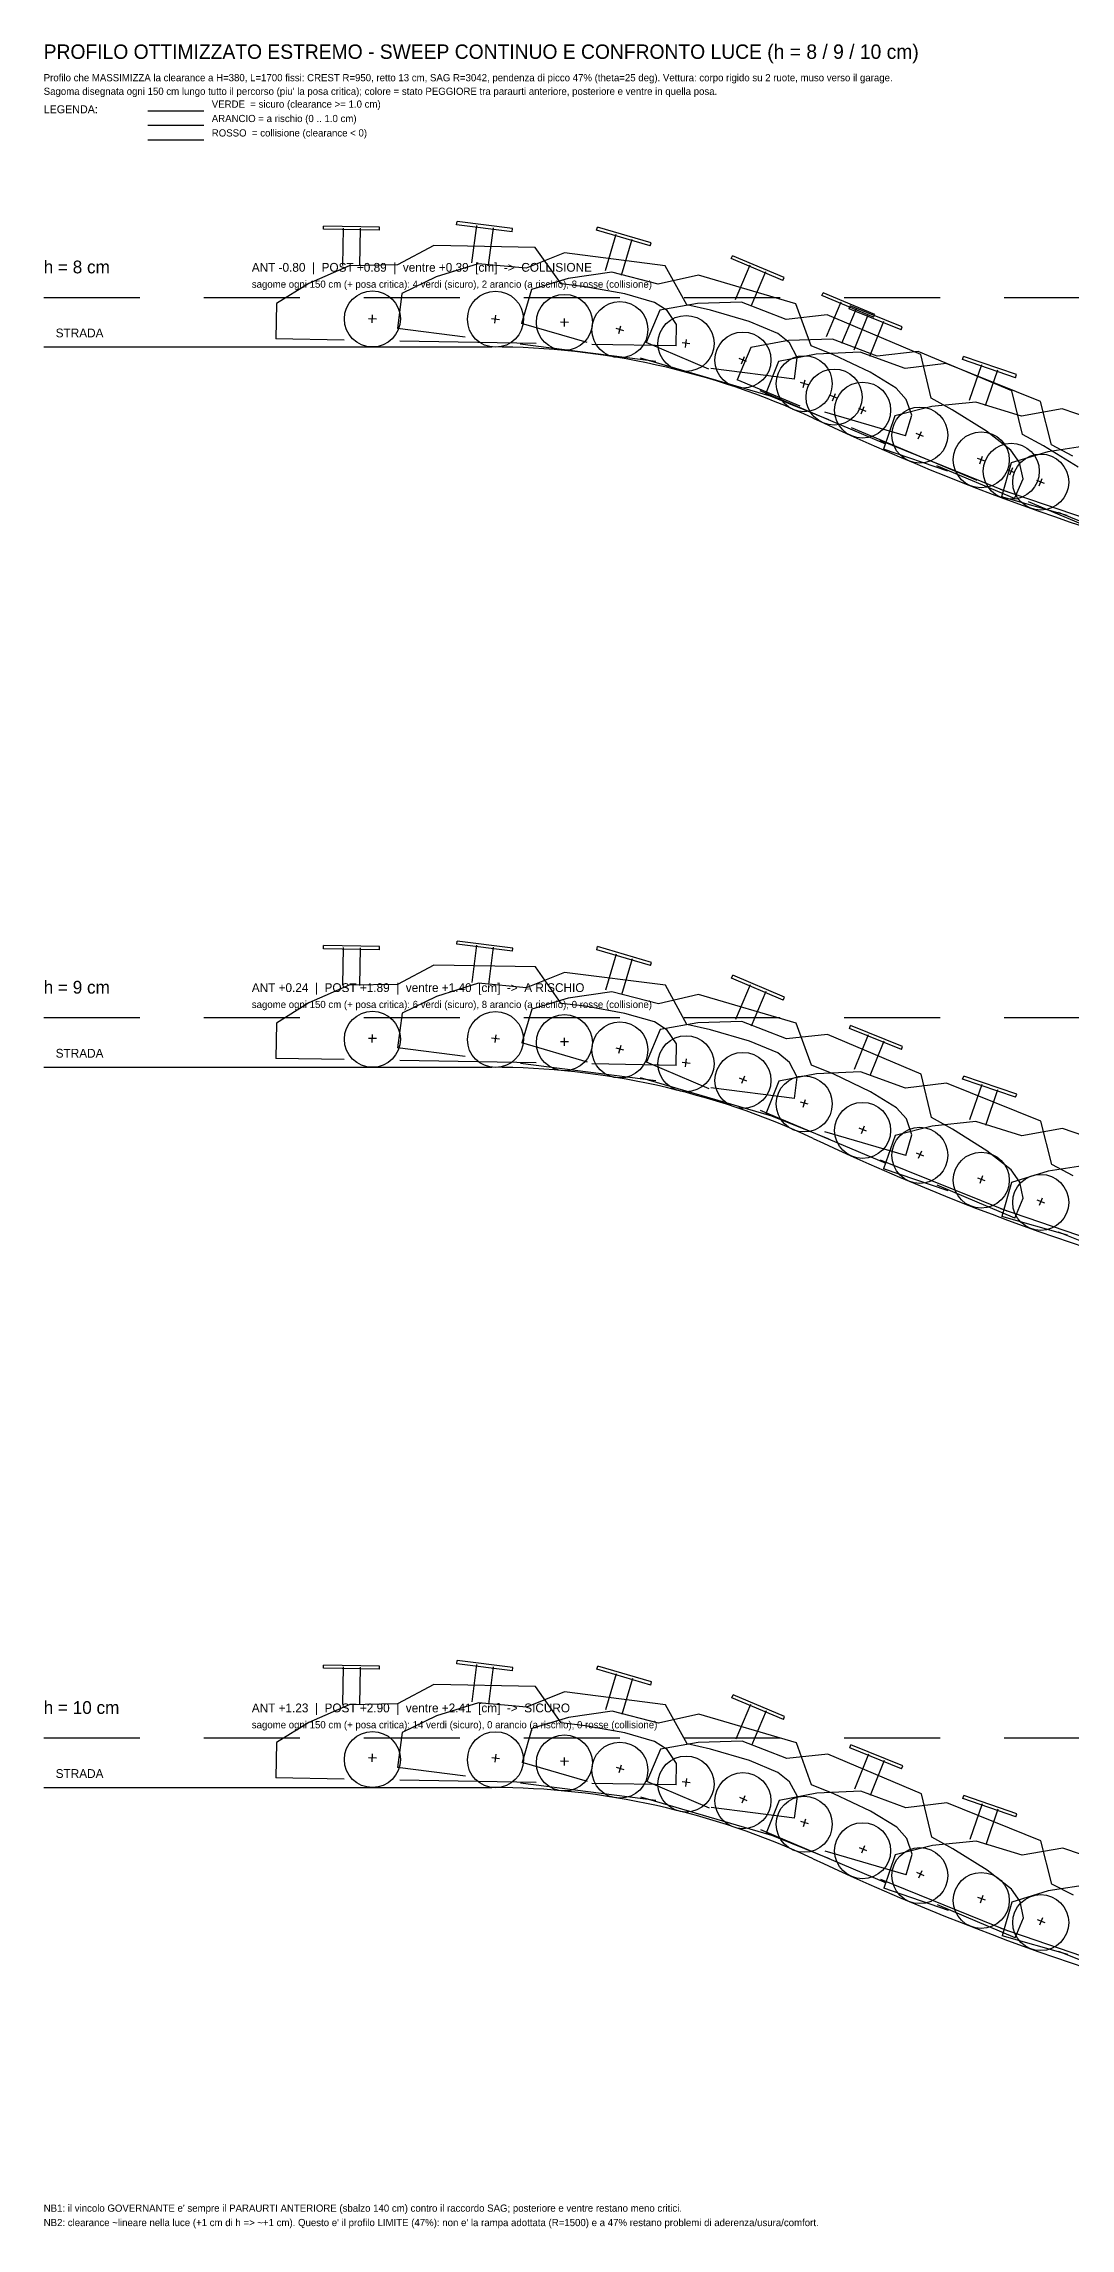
# Model space of a CAD drawing. Header units: centimetres. Extents: x -560 to 2360, y -1971 to 759.
# Drawn here: x -560 to 723, y -1971 to 759 of the extents above; entities that cross this region are included whole.
import ezdxf

# ---------------------------------------------------------------- set-up
doc = ezdxf.new("R2010")
doc.units = ezdxf.units.CM
doc.header["$LTSCALE"] = 10
doc.linetypes.add('DASHED', pattern=[20, 12, -8])
for name, color, linetype in [('CARROZZERIA', 2, 'CONTINUOUS'), ('RAMPA', 3, 'CONTINUOUS'), ('REF', 8, 'DASHED'), ('TESTO', 7, 'CONTINUOUS')]:
    doc.layers.add(name, color=color, linetype=linetype)

msp = doc.modelspace()

# ---------------------------------------------------------------- linework, layer by layer
at = {"layer": 'CARROZZERIA', "color": 90}
for p, q in [((-210.39, 527.1), (-210.32, 531.1)), ((-140.4, 525.85), (-210.39, 527.1)), ((-140.33, 529.85), (-210.32, 531.1)), ((-186.2, 481.66), (-185.36, 528.65)), ((-165.2, 481.29), (-164.36, 528.28)), ((-140.4, 525.85), (-140.33, 529.85)), ((-72.73, 506.65), (-118.17, 482.45)), ((54.24, 504.39), (-72.73, 506.65)), ((86.44, 458.81), (54.24, 504.39)), ((298.96, 490.4), (300.52, 494.08)), ((364.97, 466.77), (300.52, 494.08)), ((-178.2, 481.52), (-228.6, 459.41)), ((-118.17, 482.45), (-178.2, 481.52)), ((363.41, 463.08), (298.96, 490.4)), ((304.42, 439.21), (322.76, 482.48)), ((323.76, 431.02), (342.09, 474.29)), ((363.41, 463.08), (364.97, 466.77)), ((-228.6, 459.41), (-269.06, 434.13)), ((116.38, 455.27), (86.44, 458.81)), ((166.23, 446.39), (116.38, 455.27)), ((203.05, 435.73), (166.23, 446.39)), ((-269.06, 434.13), (-269.84, 390.13)), ((-144.38, 414.91), (-154.38, 415.08)), ((-149.47, 410), (-149.29, 419.99)), ((95.58, 410.64), (85.59, 410.81)), ((90.5, 405.73), (90.67, 415.72)), ((209.8, 426.09), (192.63, 385.58)), ((218.87, 425.45), (203.05, 435.73)), ((256.77, 434.42), (209.8, 426.09)), ((230.56, 408.23), (218.87, 425.45)), ((311.79, 436.09), (256.77, 434.42)), ((367.81, 414.52), (311.79, 436.09)), ((419, 419.98), (367.81, 414.52)), ((535.93, 370.43), (419, 419.98)), ((-184.55, 388.62), (-269.84, 390.13)), ((55.41, 384.35), (-115.16, 387.38)), ((230.08, 381.24), (124.8, 383.11)), ((271.17, 352.29), (192.63, 385.58)), ((230.08, 381.24), (230.56, 408.23)), ((318.26, 361.66), (309.05, 365.56)), ((311.71, 359.01), (315.61, 368.22)), ((548.76, 316.12), (535.93, 370.43)), ((492.15, 258.65), (335.07, 325.21)), ((575.21, 301.65), (548.76, 316.12)), ((618.13, 274.77), (575.21, 301.65)), ((532.68, 265.37), (536.58, 274.57)), ((648.29, 251.13), (618.13, 274.77)), ((539.24, 268.02), (530.03, 271.92)), ((659.12, 235.68), (648.29, 251.13)), ((653, 190.49), (556.05, 231.57)), ((663.54, 215.35), (659.12, 235.68)), ((653, 190.49), (663.54, 215.35)), ((-210.38, -371.9), (-210.3, -367.9)), ((-140.39, -373.15), (-210.38, -371.9)), ((-140.32, -369.15), (-210.3, -367.9)), ((-186.18, -417.34), (-185.34, -370.35)), ((-165.18, -417.71), (-164.35, -370.72)), ((-140.39, -373.15), (-140.32, -369.15)), ((-43.93, -366.22), (-43.42, -362.25)), ((25.51, -375.06), (-43.93, -366.22)), ((26.02, -371.09), (-43.42, -362.25)), ((-24.81, -414.02), (-18.87, -367.39)), ((-3.98, -416.67), (1.96, -370.05)), ((25.51, -375.06), (26.02, -371.09)), ((130.91, -373.13), (132.03, -369.29)), ((198.08, -392.82), (130.91, -373.13)), ((199.2, -388.99), (132.03, -369.29)), ((142.23, -423.35), (155.46, -378.24)), ((-72.72, -392.35), (-118.15, -416.55)), ((54.26, -394.61), (-72.72, -392.35)), ((90.69, -401.51), (42.9, -420.62)), ((86.46, -440.19), (54.26, -394.61)), ((216.68, -417.55), (90.69, -401.51)), ((162.39, -429.25), (175.61, -384.15)), ((198.08, -392.82), (199.2, -388.99)), ((299.35, -408.68), (300.91, -405)), ((363.8, -435.99), (299.35, -408.68)), ((365.36, -432.31), (300.91, -405)), ((-178.18, -417.48), (-228.58, -439.59)), ((-118.15, -416.55), (-178.18, -417.48)), ((-69.38, -431.53), (-112.34, -452.27)), ((-16.88, -415.03), (-69.38, -431.53)), ((42.9, -420.62), (-16.88, -415.03)), ((95.46, -433.6), (49.76, -447.29)), ((149.91, -425.6), (95.46, -433.6)), ((208.05, -440.56), (149.91, -425.6)), ((258.27, -429.23), (208.05, -440.56)), ((243.73, -466.36), (216.68, -417.55)), ((380.14, -464.96), (258.27, -429.23)), ((304.81, -459.87), (323.15, -416.6)), ((324.15, -468.06), (342.48, -424.79)), ((363.8, -435.99), (365.36, -432.31)), ((-228.58, -439.59), (-269.04, -464.87)), ((-112.34, -452.27), (-117.9, -495.91)), ((49.76, -447.29), (37.38, -489.52)), ((116.4, -443.73), (86.46, -440.19)), ((166.25, -452.61), (116.4, -443.73)), ((203.06, -463.27), (166.25, -452.61)), ((218.88, -473.55), (203.06, -463.27)), ((312.18, -462.99), (257.16, -464.66)), ((368.2, -484.56), (312.18, -462.99)), ((-269.04, -464.87), (-269.82, -508.87)), ((-144.36, -484.09), (-154.36, -483.92)), ((-149.45, -489), (-149.27, -479.01)), ((9.51, -484.92), (-0.41, -483.66)), ((3.92, -489.25), (5.18, -479.33)), ((119.23, -513.52), (37.38, -489.52)), ((95.6, -488.36), (85.6, -488.19)), ((90.51, -493.27), (90.69, -483.28)), ((210.19, -472.99), (193.02, -513.5)), ((257.16, -464.66), (210.19, -472.99)), ((230.58, -490.77), (218.88, -473.55)), ((230.1, -517.76), (230.58, -490.77)), ((273.11, -473.12), (243.73, -466.36)), ((321.7, -487.37), (273.11, -473.12)), ((357.14, -501.97), (321.7, -487.37)), ((419.39, -479.1), (368.2, -484.56)), ((399.14, -517.43), (380.14, -464.96)), ((536.32, -528.65), (419.39, -479.1)), ((-184.53, -510.38), (-269.82, -508.87)), ((-33.29, -506.69), (-117.9, -495.91)), ((55.43, -514.65), (-115.15, -511.62)), ((204.79, -537), (35.56, -515.46)), ((230.1, -517.76), (124.82, -515.89)), ((164.93, -498.78), (155.33, -495.96)), ((158.72, -502.17), (161.54, -492.57)), ((271.56, -546.79), (193.02, -513.5)), ((247.58, -515.24), (237.67, -513.97)), ((241.99, -519.56), (243.26, -509.64)), ((371.75, -513.91), (357.14, -501.97)), ((381.5, -532.29), (371.75, -513.91)), ((427.08, -528.75), (399.14, -517.43)), ((349.54, -581.04), (185.83, -533.04)), ((378.09, -559.07), (273.64, -545.77)), ((318.65, -537.42), (309.44, -533.51)), ((312.1, -540.07), (316, -530.86)), ((378.09, -559.07), (381.5, -532.29)), ((472.81, -550.49), (427.08, -528.75)), ((549.15, -582.96), (536.32, -528.65)), ((395.23, -566.3), (385.64, -563.49)), ((389.03, -569.7), (391.84, -560.1)), ((505.51, -570.5), (472.81, -550.49)), ((518.05, -584.6), (505.51, -570.5)), ((492.54, -640.43), (335.46, -573.86)), ((524.78, -604.29), (518.05, -584.6)), ((575.6, -597.43), (549.15, -582.96)), ((618.52, -624.3), (575.6, -597.43)), ((517.18, -630.2), (416.13, -600.57)), ((517.18, -630.2), (524.78, -604.29)), ((539.63, -631.06), (530.42, -627.16)), ((533.07, -633.71), (536.97, -624.5)), ((648.68, -647.95), (618.52, -624.3)), ((659.51, -663.4), (648.68, -647.95)), ((653.39, -708.59), (556.44, -667.51)), ((663.93, -683.73), (659.51, -663.4)), ((653.39, -708.59), (663.93, -683.73)), ((-210.36, -1270.9), (-210.29, -1266.9)), ((-140.37, -1272.15), (-210.36, -1270.9)), ((-140.3, -1268.15), (-210.29, -1266.9)), ((-186.16, -1316.34), (-185.33, -1269.35)), ((-165.17, -1316.71), (-164.33, -1269.72)), ((-140.37, -1272.15), (-140.3, -1268.15)), ((-43.8, -1265.23), (-43.3, -1261.26)), ((25.64, -1274.07), (-43.8, -1265.23)), ((26.14, -1270.1), (-43.3, -1261.26)), ((-24.69, -1313.03), (-18.75, -1266.4)), ((-3.85, -1315.68), (2.08, -1269.05)), ((25.64, -1274.07), (26.14, -1270.1)), ((131.19, -1272.17), (132.31, -1268.33)), ((198.36, -1291.87), (131.19, -1272.17)), ((199.48, -1288.03), (132.31, -1268.33)), ((142.52, -1322.39), (155.74, -1277.28)), ((-72.7, -1291.35), (-118.14, -1315.55)), ((54.28, -1293.61), (-72.7, -1291.35)), ((90.82, -1300.51), (43.02, -1319.63)), ((86.47, -1339.19), (54.28, -1293.61)), ((216.8, -1316.56), (90.82, -1300.51)), ((162.67, -1328.29), (175.89, -1283.19)), ((198.36, -1291.87), (199.48, -1288.03)), ((299.74, -1307.76), (301.3, -1304.08)), ((364.19, -1335.07), (299.74, -1307.76)), ((365.75, -1331.39), (301.3, -1304.08)), ((-178.16, -1316.48), (-228.56, -1338.59)), ((-118.14, -1315.55), (-178.16, -1316.48)), ((-69.25, -1330.54), (-112.22, -1351.27)), ((-16.75, -1314.04), (-69.25, -1330.54)), ((43.02, -1319.63), (-16.75, -1314.04)), ((95.74, -1332.64), (50.04, -1346.33)), ((150.19, -1324.64), (95.74, -1332.64)), ((208.33, -1339.6), (150.19, -1324.64)), ((258.55, -1328.27), (208.33, -1339.6)), ((243.85, -1365.37), (216.8, -1316.56)), ((380.42, -1364), (258.55, -1328.27)), ((305.2, -1358.95), (323.54, -1315.67)), ((324.54, -1367.14), (342.87, -1323.87)), ((364.19, -1335.07), (365.75, -1331.39)), ((-269.02, -1363.87), (-269.8, -1407.87)), ((-228.56, -1338.59), (-269.02, -1363.87)), ((-112.22, -1351.27), (-117.78, -1394.92)), ((50.04, -1346.33), (37.66, -1388.56)), ((116.42, -1342.73), (86.47, -1339.19)), ((166.27, -1351.61), (116.42, -1342.73)), ((203.08, -1362.27), (166.27, -1351.61)), ((218.9, -1372.55), (203.08, -1362.27)), ((257.56, -1363.74), (210.58, -1372.07)), ((312.57, -1362.07), (257.56, -1363.74)), ((368.59, -1383.64), (312.57, -1362.07)), ((399.42, -1416.47), (380.42, -1364)), ((-144.34, -1383.09), (-154.34, -1382.92)), ((-149.43, -1388.01), (-149.25, -1378.01)), ((9.63, -1383.93), (-0.29, -1382.66)), ((4.04, -1388.26), (5.31, -1378.34)), ((119.52, -1412.56), (37.66, -1388.56)), ((95.62, -1387.36), (85.62, -1387.19)), ((90.53, -1392.27), (90.71, -1382.28)), ((159, -1401.21), (161.82, -1391.61)), ((210.58, -1372.07), (193.41, -1412.58)), ((230.6, -1389.77), (218.9, -1372.55)), ((230.12, -1416.76), (230.6, -1389.77)), ((273.24, -1372.13), (243.85, -1365.37)), ((321.82, -1386.38), (273.24, -1372.13)), ((357.26, -1400.98), (321.82, -1386.38)), ((419.78, -1378.18), (368.59, -1383.64)), ((536.71, -1427.73), (419.78, -1378.18)), ((447.03, -1370.53), (448.52, -1366.82)), ((511.93, -1396.75), (447.03, -1370.53)), ((513.43, -1393.04), (448.52, -1366.82)), ((453.35, -1421.61), (470.95, -1378.04)), ((472.82, -1429.48), (490.43, -1385.9)), ((-184.52, -1409.38), (-269.8, -1407.87)), ((-33.16, -1405.7), (-117.78, -1394.92)), ((55.45, -1413.65), (-115.13, -1410.62)), ((204.92, -1436.01), (35.69, -1414.46)), ((230.12, -1416.76), (124.83, -1414.89)), ((165.21, -1397.82), (155.61, -1395)), ((271.95, -1445.87), (193.41, -1412.58)), ((247.71, -1414.24), (237.79, -1412.98)), ((242.12, -1418.57), (243.38, -1408.65)), ((371.87, -1412.92), (357.26, -1400.98)), ((381.63, -1431.3), (371.87, -1412.92)), ((427.37, -1427.79), (399.42, -1416.47)), ((511.93, -1396.75), (513.43, -1393.04)), ((349.82, -1480.08), (186.11, -1432.08)), ((378.22, -1458.08), (273.76, -1444.78)), ((319.04, -1436.5), (309.83, -1432.59)), ((312.49, -1439.15), (316.39, -1429.94)), ((358.96, -1436.33), (342.48, -1477.13)), ((405.79, -1427.21), (358.96, -1436.33)), ((378.22, -1458.08), (381.63, -1431.3)), ((460.77, -1424.61), (405.79, -1427.21)), ((473.1, -1449.54), (427.37, -1427.79)), ((517.15, -1445.23), (460.77, -1424.61)), ((568.24, -1438.91), (517.15, -1445.23)), ((549.54, -1482.04), (536.71, -1427.73)), ((685.99, -1486.48), (568.24, -1438.91)), ((588.44, -1433.75), (589.73, -1429.96)), ((654.65, -1456.46), (588.44, -1433.75)), ((655.95, -1452.68), (589.73, -1429.96)), ((597.48, -1484.42), (612.73, -1439.97)), ((492.93, -1539.51), (335.85, -1472.94)), ((395.51, -1465.35), (385.92, -1462.53)), ((389.31, -1468.74), (392.12, -1459.14)), ((505.79, -1469.54), (473.1, -1449.54)), ((518.33, -1483.64), (505.79, -1469.54)), ((617.34, -1491.24), (632.6, -1446.78)), ((654.65, -1456.46), (655.95, -1452.68)), ((421.57, -1509.08), (342.48, -1477.13)), ((517.46, -1529.24), (416.42, -1499.61)), ((468.5, -1498.92), (459.22, -1495.17)), ((461.99, -1501.68), (465.73, -1492.41)), ((550.29, -1492.55), (504.02, -1504.16)), ((525.06, -1503.33), (518.33, -1483.64)), ((575.99, -1496.51), (549.54, -1482.04)), ((605.05, -1487.02), (550.29, -1492.55)), ((618.91, -1523.38), (575.99, -1496.51)), ((662.45, -1504.6), (605.05, -1487.02)), ((713.13, -1495.55), (662.45, -1504.6)), ((699.73, -1540.56), (685.99, -1486.48)), ((833.25, -1536.76), (713.13, -1495.55)), ((504.02, -1504.16), (489.74, -1545.78)), ((517.46, -1529.24), (525.06, -1503.33)), ((540.02, -1530.14), (530.81, -1526.24)), ((533.46, -1532.79), (537.36, -1523.58)), ((649.07, -1547.03), (618.91, -1523.38)), ((644.1, -1598.98), (485.92, -1535.07)), ((570.42, -1573.46), (489.74, -1545.78)), ((610.38, -1563.91), (613.63, -1554.45)), ((659.9, -1562.48), (649.07, -1547.03)), ((695.04, -1548.99), (649.44, -1563)), ((749.43, -1540.6), (695.04, -1548.99)), ((726.42, -1554.58), (699.73, -1540.56)), ((653.78, -1607.67), (556.83, -1566.59)), ((616.74, -1560.8), (607.28, -1557.56)), ((649.44, -1563), (637.36, -1605.31)), ((653.78, -1607.67), (664.32, -1582.81)), ((664.32, -1582.81), (659.9, -1562.48)), ((684.51, -1591.58), (688.26, -1582.31)), ((797.44, -1651.34), (636.07, -1595.98)), ((719.38, -1628.73), (637.36, -1605.31)), ((691.02, -1588.82), (681.75, -1585.07)), ((806.08, -1664.42), (708.45, -1624.98))]:
    msp.add_line(p, q, dxfattribs=at)
at = {"layer": 'CARROZZERIA', "color": 30}
for p, q in [((-44.05, 532.79), (-43.55, 536.76)), ((25.39, 523.95), (-44.05, 532.79)), ((25.89, 527.91), (-43.55, 536.76)), ((-24.94, 484.99), (-19, 531.61)), ((-4.11, 482.34), (1.83, 528.96)), ((25.39, 523.95), (25.89, 527.91)), ((130.62, 525.91), (131.75, 529.75)), ((197.8, 506.22), (130.62, 525.91)), ((198.92, 510.05), (131.75, 529.75)), ((141.95, 475.69), (155.18, 520.8)), ((90.57, 497.5), (42.77, 478.39)), ((216.55, 481.46), (90.57, 497.5)), ((162.1, 469.79), (175.33, 514.89)), ((197.8, 506.22), (198.92, 510.05)), ((-69.51, 467.48), (-112.47, 446.74)), ((-17, 483.98), (-69.51, 467.48)), ((42.77, 478.39), (-17, 483.98)), ((95.18, 465.44), (49.48, 451.75)), ((149.63, 473.44), (95.18, 465.44)), ((207.77, 458.48), (149.63, 473.44)), ((257.98, 469.81), (207.77, 458.48)), ((243.6, 432.65), (216.55, 481.46)), ((379.85, 434.08), (257.98, 469.81)), ((-112.47, 446.74), (-118.03, 403.09)), ((49.48, 451.75), (37.1, 409.52)), ((9.38, 414.09), (-0.54, 415.35)), ((3.79, 409.76), (5.05, 419.68)), ((118.95, 385.52), (37.1, 409.52)), ((272.98, 425.89), (243.6, 432.65)), ((321.57, 411.63), (272.98, 425.89)), ((357.01, 397.04), (321.57, 411.63)), ((398.86, 381.61), (379.85, 434.08)), ((-33.41, 392.32), (-118.03, 403.09)), ((204.67, 362), (35.43, 383.55)), ((164.65, 400.26), (155.05, 403.08)), ((158.44, 396.87), (161.25, 406.47)), ((247.46, 383.77), (237.54, 385.04)), ((241.87, 379.44), (243.13, 389.36)), ((371.62, 385.1), (357.01, 397.04)), ((381.38, 366.72), (371.62, 385.1)), ((349.26, 318), (185.55, 366)), ((377.97, 339.94), (381.38, 366.72)), ((426.8, 370.29), (398.86, 381.61)), ((472.53, 348.55), (426.8, 370.29)), ((377.97, 339.94), (273.51, 353.24)), ((394.95, 332.74), (385.35, 335.55)), ((388.75, 329.34), (391.56, 338.94)), ((505.22, 328.54), (472.53, 348.55)), ((517.76, 314.44), (505.22, 328.54)), ((524.5, 294.75), (517.76, 314.44)), ((516.9, 268.84), (415.85, 298.47)), ((516.9, 268.84), (524.5, 294.75)), ((446.65, -471.45), (448.15, -467.74)), ((511.55, -497.67), (446.65, -471.45)), ((513.05, -493.96), (448.15, -467.74)), ((452.97, -522.54), (470.58, -478.96)), ((472.45, -530.41), (490.05, -486.83)), ((511.55, -497.67), (513.05, -493.96)), ((358.59, -537.26), (342.11, -578.05)), ((405.42, -528.13), (358.59, -537.26)), ((460.39, -525.54), (405.42, -528.13)), ((516.77, -546.16), (460.39, -525.54)), ((567.86, -539.83), (516.77, -546.16)), ((685.61, -587.41), (567.86, -539.83)), ((588.11, -534.69), (589.41, -530.91)), ((654.32, -557.41), (588.11, -534.69)), ((655.62, -553.62), (589.41, -530.91)), ((597.16, -585.37), (612.41, -540.91)), ((617.02, -592.18), (632.27, -547.73)), ((654.32, -557.41), (655.62, -553.62)), ((421.2, -610.01), (342.11, -578.05)), ((468.12, -599.84), (458.85, -596.1)), ((461.61, -602.61), (465.36, -593.33)), ((549.97, -593.49), (503.69, -605.11)), ((604.72, -587.96), (549.97, -593.49)), ((662.12, -605.54), (604.72, -587.96)), ((712.8, -596.5), (662.12, -605.54)), ((699.36, -641.49), (685.61, -587.41)), ((832.93, -637.71), (712.8, -596.5)), ((503.69, -605.11), (489.41, -646.73)), ((643.72, -699.91), (485.54, -636)), ((570.1, -674.41), (489.41, -646.73)), ((694.76, -649.95), (649.16, -663.97)), ((749.16, -641.56), (694.76, -649.95)), ((726.05, -655.51), (699.36, -641.49)), ((616.41, -661.75), (606.95, -658.51)), ((610.06, -664.86), (613.3, -655.4)), ((649.16, -663.97), (637.08, -706.28)), ((797.11, -752.29), (635.74, -696.93)), ((719.1, -729.69), (637.08, -706.28)), ((690.65, -689.74), (681.38, -686)), ((684.14, -692.51), (687.88, -683.23)), ((805.7, -765.35), (708.07, -725.9))]:
    msp.add_line(p, q, dxfattribs=at)
at = {"layer": 'CARROZZERIA', "color": 1}
for p, q in [((412.35, 444.16), (413.89, 447.85)), ((476.9, 417.1), (412.35, 444.16)), ((478.45, 420.79), (413.89, 447.85)), ((418, 393), (436.17, 436.34)), ((437.37, 384.88), (455.54, 428.22)), ((446.28, 427.62), (447.77, 431.33)), ((511.18, 401.4), (446.28, 427.62)), ((512.68, 405.11), (447.77, 431.33)), ((452.6, 376.53), (470.21, 420.11)), ((472.07, 368.67), (489.68, 412.24)), ((476.9, 417.1), (478.45, 420.79)), ((370.38, 388.02), (323.44, 379.51)), ((425.38, 389.9), (370.38, 388.02)), ((481.49, 368.55), (425.38, 389.9)), ((511.18, 401.4), (512.68, 405.11)), ((323.44, 379.51), (306.42, 338.93)), ((358.22, 361.82), (341.73, 321.02)), ((405.04, 370.94), (358.22, 361.82)), ((460.02, 373.54), (405.04, 370.94)), ((516.4, 352.91), (460.02, 373.54)), ((532.66, 374.21), (481.49, 368.55)), ((567.49, 359.24), (516.4, 352.91)), ((649.78, 325.11), (532.66, 374.21)), ((685.24, 311.67), (567.49, 359.24)), ((587.79, 364.36), (589.08, 368.15)), ((654, 341.65), (587.79, 364.36)), ((655.3, 345.43), (589.08, 368.15)), ((596.83, 313.69), (612.08, 358.14)), ((385.09, 305.95), (306.42, 338.93)), ((616.69, 306.87), (631.95, 351.33)), ((654, 341.65), (655.3, 345.43)), ((420.82, 289.07), (341.73, 321.02)), ((432.14, 315.5), (422.92, 319.37)), ((425.6, 312.82), (429.46, 322.05)), ((467.75, 299.23), (458.47, 302.98)), ((461.24, 296.47), (464.98, 305.74)), ((549.64, 305.56), (503.37, 293.95)), ((604.4, 311.09), (549.64, 305.56)), ((661.8, 293.51), (604.4, 311.09)), ((662.82, 270.85), (649.78, 325.11)), ((712.48, 302.56), (661.8, 293.51)), ((698.98, 257.58), (685.24, 311.67)), ((832.61, 261.34), (712.48, 302.56)), ((606.43, 213.16), (449.09, 279.12)), ((503.37, 293.95), (489.09, 252.33)), ((643.35, 199.17), (485.17, 263.07)), ((569.77, 224.65), (489.09, 252.33)), ((694.49, 249.09), (648.89, 235.07)), ((689.32, 256.48), (662.82, 270.85)), ((732.34, 229.77), (689.32, 256.48)), ((748.88, 257.48), (694.49, 249.09)), ((725.67, 243.56), (698.98, 257.58)), ((616.09, 237.3), (606.63, 240.55)), ((609.74, 234.2), (612.98, 243.66)), ((648.89, 235.07), (636.81, 192.76)), ((653.48, 222.71), (644.26, 226.58)), ((646.94, 220.04), (650.8, 229.26)), ((796.79, 146.77), (635.42, 202.13)), ((718.83, 169.34), (636.81, 192.76)), ((690.27, 209.33), (681, 213.08)), ((683.76, 206.57), (687.51, 215.84)), ((767.54, 145.62), (670.43, 186.33)), ((805.33, 133.73), (707.7, 173.17))]:
    msp.add_line(p, q, dxfattribs=at)
at = {"layer": 'CARROZZERIA', "color": 90}
for centre in [(-149.38, 414.99), (90.58, 410.73), (313.66, 363.61), (534.63, 269.97), (-149.38, -485.01), (4.42, -485.28), (90.58, -489.27), (159.85, -498.33), (242.5, -515.6), (313.66, -536.39), (390.15, -565.86), (534.63, -630.03), (-149.38, -1385.01), (4.42, -1385.28), (90.58, -1389.27), (159.85, -1398.33), (242.5, -1415.6), (313.66, -1436.39), (390.15, -1465.86), (463.11, -1498.9), (534.63, -1530.03), (611.36, -1561.07), (685.64, -1588.8)]:
    msp.add_circle(centre, 35, dxfattribs=at)
at = {"layer": 'CARROZZERIA', "color": 30}
for centre in [(4.42, 414.72), (159.85, 401.67), (242.5, 384.4), (390.15, 334.14), (463.11, -598.9), (611.36, -661.07), (685.64, -688.8)]:
    msp.add_circle(centre, 35, dxfattribs=at)
at = {"layer": 'CARROZZERIA', "color": 1}
for centre in [(427.53, 317.44), (463.11, 301.1), (611.36, 238.93), (648.87, 224.65), (685.64, 211.2)]:
    msp.add_circle(centre, 35, dxfattribs=at)
at = {"layer": 'RAMPA'}
for p, q in [((-560, 380), (0, 380)), ((401.49, 290.99), (414.24, 285.05)), ((-560, -520), (0, -520)), ((401.49, -609.01), (414.24, -614.95)), ((-560, -1420), (0, -1420)), ((401.49, -1509.01), (414.24, -1514.95))]:
    msp.add_line(p, q, dxfattribs=at)
for centre, radius, start, end in [((0, -570), 950, 65, 90), ((1700, 3042.37), 3042.37, 245, 270), ((0, -1470), 950, 65, 90), ((1700, 2142.37), 3042.37, 245, 270), ((0, -2370), 950, 65, 90), ((1700, 1242.37), 3042.37, 245, 270)]:
    msp.add_arc(centre, radius, start, end, dxfattribs=at)
at = {"layer": 'REF', "color": 90}
msp.add_line((-430, 675), (-360, 675), dxfattribs=at)
at = {"layer": 'REF', "color": 30}
msp.add_line((-430, 657), (-360, 657), dxfattribs=at)
at = {"layer": 'REF', "color": 1}
msp.add_line((-430, 639), (-360, 639), dxfattribs=at)
at = {"layer": 'REF', "color": 8}
for p, q in [((-560, 442), (2360, 442)), ((-560, -458), (2360, -458)), ((-560, -1358), (2360, -1358))]:
    msp.add_line(p, q, dxfattribs=at)

# ---------------------------------------------------------------- texts
at = {"layer": 'TESTO'}
for s, height, p in [('PROFILO OTTIMIZZATO ESTREMO - SWEEP CONTINUO E CONFRONTO LUCE (h = 8 / 9 / 10 cm)', 18, (-560, 740)), ('Profilo che MASSIMIZZA la clearance a H=380, L=1700 fissi: CREST R=950, retto 13 cm, SAG R=3042, pendenza di picco 47% (theta=25 deg). Vettura: corpo rigido su 2 ruote, muso verso il garage.', 9, (-560, 712)), ("Sagoma disegnata ogni 150 cm lungo tutto il percorso (piu' la posa critica); colore = stato PEGGIORE tra paraurti anteriore, posteriore e ventre in quella posa.", 9, (-560, 695)), ('LEGENDA:', 10, (-560, 672)), ('STRADA', 11, (-545, 392)), ('STRADA', 11, (-545, -508)), ('STRADA', 11, (-545, -1408)), ("NB1: il vincolo GOVERNANTE e' sempre il PARAURTI ANTERIORE (sbalzo 140 cm) contro il raccordo SAG; posteriore e ventre restano meno critici.", 9, (-560, -1950)), ("NB2: clearance ~lineare nella luce (+1 cm di h => ~+1 cm). Questo e' il profilo LIMITE (47%): non e' la rampa adottata (R=1500) e a 47% restano problemi di aderenza/usura/comfort.", 9, (-560, -1968))]:
    msp.add_text(s, height=height, dxfattribs=at).set_placement(p)
at = {"layer": 'TESTO', "color": 90}
for s, height, p in [('VERDE  = sicuro (clearance >= 1.0 cm)', 9, (-350, 679)), ('h = 10 cm', 16, (-560, -1328)), ('ANT +1.23  |  POST +2.90  |  ventre +2.41  [cm]  ->  SICURO', 11, (-300, -1326))]:
    msp.add_text(s, height=height, dxfattribs=at).set_placement(p)
at = {"layer": 'TESTO', "color": 30}
for s, height, p in [('ARANCIO = a rischio (0 .. 1.0 cm)', 9, (-350, 661)), ('h = 9 cm', 16, (-560, -428)), ('ANT +0.24  |  POST +1.89  |  ventre +1.40  [cm]  ->  A RISCHIO', 11, (-300, -426))]:
    msp.add_text(s, height=height, dxfattribs=at).set_placement(p)
at = {"layer": 'TESTO', "color": 1}
for s, height, p in [('ROSSO  = collisione (clearance < 0)', 9, (-350, 643)), ('h = 8 cm', 16, (-560, 472)), ('ANT -0.80  |  POST +0.89  |  ventre +0.39  [cm]  ->  COLLISIONE', 11, (-300, 474))]:
    msp.add_text(s, height=height, dxfattribs=at).set_placement(p)
at = {"layer": 'TESTO', "color": 7}
for s, p in [('sagome ogni 150 cm (+ posa critica): 4 verdi (sicuro), 2 arancio (a rischio), 8 rosse (collisione)', (-300, 454)), ('sagome ogni 150 cm (+ posa critica): 6 verdi (sicuro), 8 arancio (a rischio), 0 rosse (collisione)', (-300, -446)), ('sagome ogni 150 cm (+ posa critica): 14 verdi (sicuro), 0 arancio (a rischio), 0 rosse (collisione)', (-300, -1346))]:
    msp.add_text(s, height=9, dxfattribs=at).set_placement(p)

doc.saveas('drawing.dxf')
